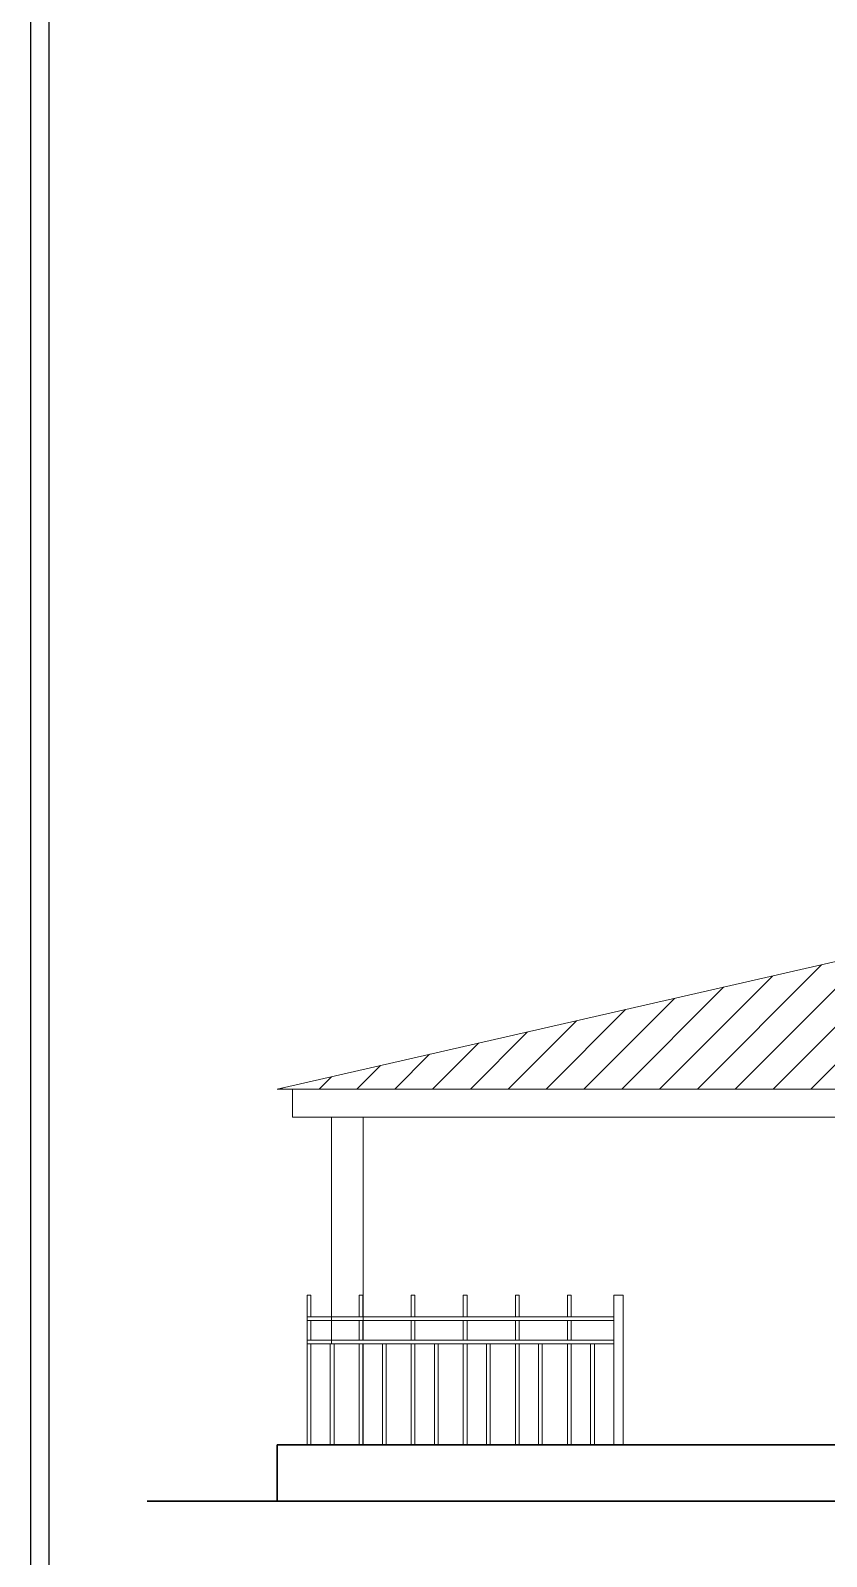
# Model space of a CAD drawing. Header units: millimetres. Extents: x 922141 to 965068, y 34629 to 256118.
# Drawn here: x 922141 to 926393, y 205137 to 213285 of the extents above; entities that cross this region are included whole.
import ezdxf

# ---------------------------------------------------------------- set-up
doc = ezdxf.new("R2010")
doc.units = ezdxf.units.MM
doc.layers.get('Defpoints').update_dxf_attribs({"color": 6})
doc.layers.add('MCA__ MURI ESISTENTI SEZIONATI', color=30, linetype='Continuous', lineweight=30)
doc.layers.add('MCA__ SCALE', color=154, linetype='Continuous', lineweight=18)
doc.layers.add('TEXT200', color=7, linetype='Continuous')

msp = doc.modelspace()

# ---------------------------------------------------------------- hatches: boundary and pattern name
at = {"layer": 'MCA__ SCALE', "ltscale": 600}
h = msp.add_hatch(dxfattribs=at)
h.set_pattern_fill('ANSI31', color=256, scale=45, angle=180)
h.set_pattern_definition([(225, (347970.3, -186432.23), (101.02788, -101.02788), [])])
h.paths.add_polyline_path([(923458.21, 207632.12), (928060.01, 207632.12), (928060.01, 208682.12)])

# ---------------------------------------------------------------- linework, layer by layer
at = {"layer": 'Defpoints'}
msp.add_lwpolyline([(965068.26, 190849.45), (965068.26, 220398.38), (922141.11, 220398.38), (922141.11, 190849.45)], close=True, dxfattribs=at)
at = {"layer": 'MCA__ MURI ESISTENTI SEZIONATI'}
for p, q in [((925453.95, 205732.12), (923458.21, 205732.12)), ((923458.21, 205432.12), (923458.21, 205732.12)), ((927253.95, 205732.12), (925453.95, 205732.12)), ((923458.21, 205432.12), (922764.48, 205432.12)), ((929593.95, 205432.12), (923458.21, 205432.12))]:
    msp.add_line(p, q, dxfattribs=at)
at = {"layer": 'MCA__ SCALE'}
for p, q in [((928060.01, 208682.12), (923458.21, 207632.12)), ((929593.95, 207632.12), (923458.21, 207632.12)), ((923540.83, 207632.12), (923540.83, 207482.12)), ((929500.17, 207482.12), (923540.83, 207482.12)), ((925307.34, 206182.12), (925307.34, 205732.12))]:
    msp.add_line(p, q, dxfattribs=at)
for points in [[(923918.9, 206292.12), (923918.9, 207482.12), (923748.9, 207482.12), (923748.9, 206272.12)], [(923618.26, 206417.12), (923618.26, 206532.12), (923638.26, 206532.12), (923638.26, 206417.12)], [(923896.44, 206417.12), (923896.44, 206532.12), (923916.44, 206532.12), (923916.44, 206417.12)], [(924174.62, 206417.12), (924174.62, 206532.12), (924194.62, 206532.12), (924194.62, 206417.12)], [(924452.8, 206417.12), (924452.8, 206532.12), (924472.8, 206532.12), (924472.8, 206417.12)], [(924730.98, 206417.12), (924730.98, 206532.12), (924750.98, 206532.12), (924750.98, 206417.12)], [(925009.16, 206417.12), (925009.16, 206532.12), (925029.16, 206532.12), (925029.16, 206417.12)], [(925257.34, 206417.12), (923618.26, 206417.12), (923618.26, 206397.12), (925257.34, 206397.12)], [(923618.26, 206292.12), (923618.26, 206397.12)], [(923638.26, 206397.12), (923638.26, 206292.12)], [(923896.44, 206292.12), (923896.44, 206397.12)], [(923916.44, 206397.12), (923916.44, 206292.12)], [(924174.62, 206292.12), (924174.62, 206397.12)], [(924194.62, 206397.12), (924194.62, 206292.12)], [(924452.8, 206292.12), (924452.8, 206397.12)], [(924472.8, 206397.12), (924472.8, 206292.12)], [(924730.98, 206292.12), (924730.98, 206397.12)], [(924750.98, 206397.12), (924750.98, 206292.12)], [(925009.16, 206292.12), (925009.16, 206397.12)], [(925029.16, 206397.12), (925029.16, 206292.12)], [(925257.34, 206292.12), (923618.26, 206292.12), (923618.26, 206272.12), (925257.34, 206272.12)], [(923638.26, 206272.12), (923638.26, 205732.12), (923618.26, 205732.12), (923618.26, 206272.12)], [(923748.9, 205732.12), (923918.9, 205732.12), (923918.9, 206272.12)], [(923916.44, 206272.12), (923916.44, 205732.12), (923896.44, 205732.12), (923896.44, 206272.12)], [(924194.62, 206272.12), (924194.62, 205732.12), (924174.62, 205732.12), (924174.62, 206272.12)], [(924472.8, 206272.12), (924472.8, 205732.12), (924452.8, 205732.12), (924452.8, 206272.12)], [(924750.98, 206272.12), (924750.98, 205732.12), (924730.98, 205732.12), (924730.98, 206272.12)], [(925029.16, 206272.12), (925029.16, 205732.12), (925009.16, 205732.12), (925009.16, 206272.12)]]:
    msp.add_lwpolyline(points, dxfattribs=at)
for points in [[(925307.34, 205732.12), (925257.34, 205732.12), (925257.34, 206532.12), (925307.34, 206532.12)], [(923762.35, 205732.12), (923742.35, 205732.12), (923742.35, 206272.12), (923762.35, 206272.12)], [(924040.53, 205732.12), (924020.53, 205732.12), (924020.53, 206272.12), (924040.53, 206272.12)], [(924318.71, 205732.12), (924298.71, 205732.12), (924298.71, 206272.12), (924318.71, 206272.12)], [(924596.89, 205732.12), (924576.89, 205732.12), (924576.89, 206272.12), (924596.89, 206272.12)], [(924875.07, 205732.12), (924855.07, 205732.12), (924855.07, 206272.12), (924875.07, 206272.12)], [(925153.25, 205732.12), (925133.25, 205732.12), (925133.25, 206272.12), (925153.25, 206272.12)]]:
    msp.add_lwpolyline(points, close=True, dxfattribs=at)
at = {"layer": 'TEXT200'}
msp.add_lwpolyline([(964970.15, 190947.56), (964970.15, 220300.27), (922239.22, 220300.27), (922239.22, 190947.56)], close=True, dxfattribs=at)

doc.saveas('drawing.dxf')
